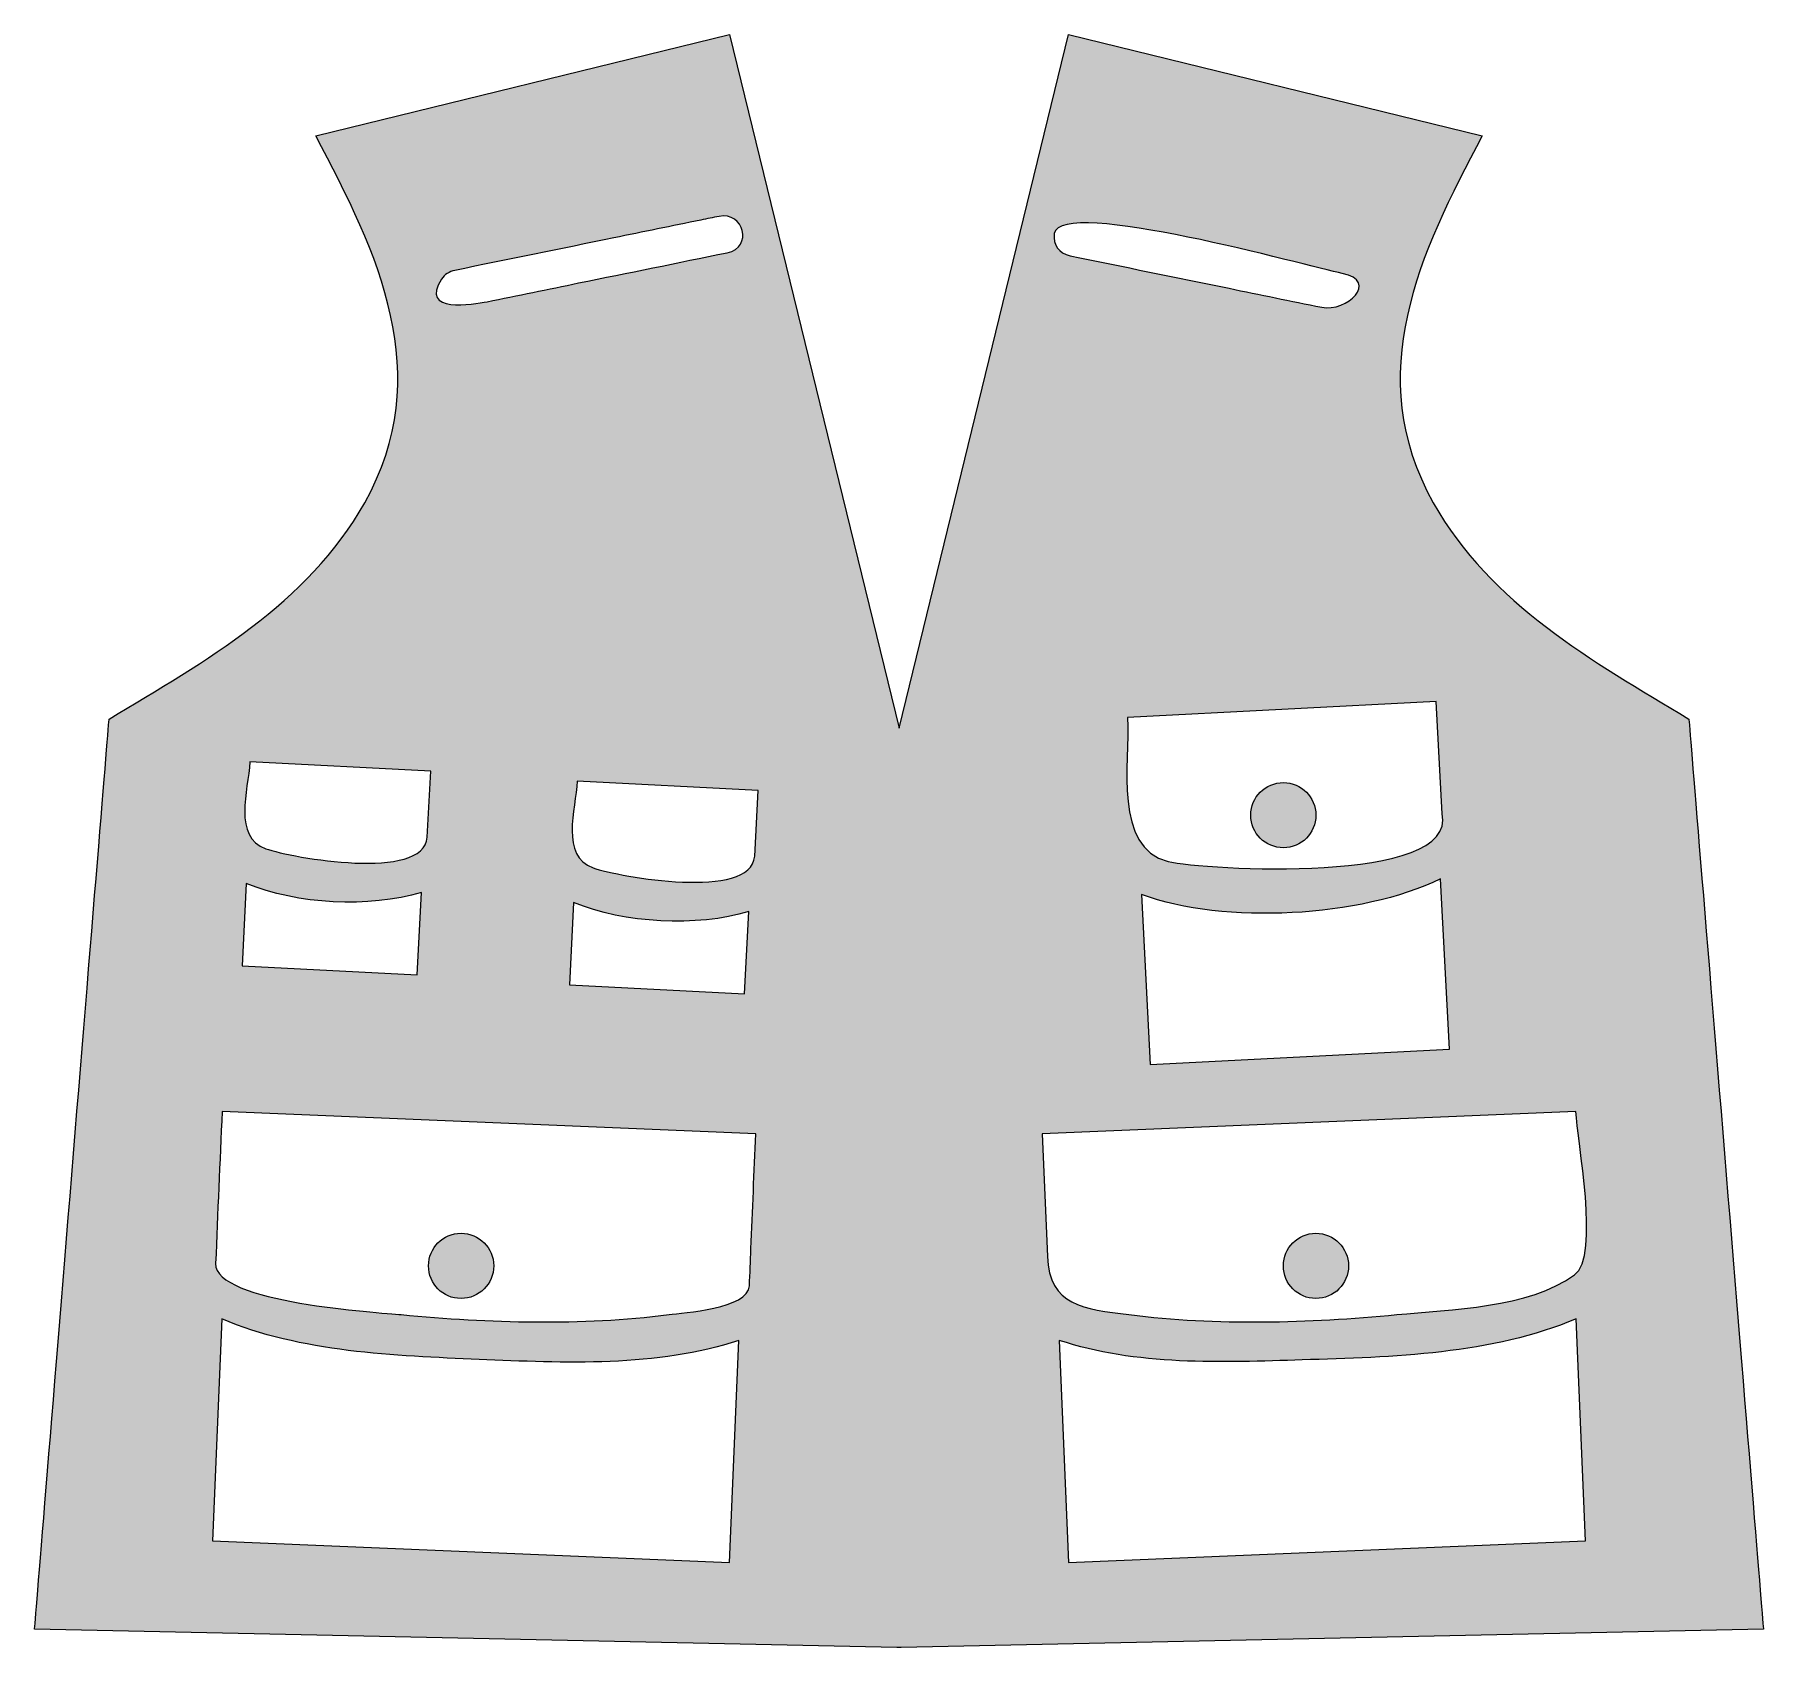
# Model space of a CAD drawing. Header units: inches. Extents: x 0 to 102, y 0 to 95.
import ezdxf

# ---------------------------------------------------------------- set-up
doc = ezdxf.new("R2010")
doc.units = ezdxf.units.IN
doc.header["$MEASUREMENT"] = 0
doc.layers.add('Layer 1', color=7, linetype='Continuous')

msp = doc.modelspace()

# ---------------------------------------------------------------- hatches: boundary and pattern name
at = {"layer": 'Layer 1', "true_color": 0x05537a}
h = msp.add_hatch(color=146, dxfattribs=at)
h.dxf.hatch_style = 2
edge = h.paths.add_edge_path()
edge.add_spline(control_points=[(82.2, 67.24), (77.98, 74.77), (81.39, 81.89), (85.08, 88.8), (85.08, 88.8), (60.77, 94.75), (60.77, 94.75), (60.77, 94.75), (50.8, 54), (50.8, 54), (50.8, 54), (40.83, 94.75), (40.83, 94.75), (40.83, 94.75), (16.52, 88.8), (16.52, 88.8), (20.21, 81.89), (23.62, 74.76), (19.4, 67.24), (16.05, 61.29), (10.04, 57.94), (4.38, 54.54), (4.37, 54.4), (0, 1.08), (0, 1.08), (0, 1.08), (50.68, 0), (50.68, 0), (50.68, 0), (50.68, 0), (50.68, 0), (50.76, 0), (50.84, 0), (50.92, 0), (50.92, 0), (50.92, 0), (50.92, 0), (50.92, 0), (101.6, 1.08), (101.6, 1.08), (101.6, 1.08), (97.23, 54.4), (97.22, 54.54), (91.56, 57.94), (85.55, 61.29), (82.2, 67.24)], knot_values=[0, 0, 0, 0, 1, 1, 1, 2, 2, 2, 3, 3, 3, 4, 4, 4, 5, 5, 5, 6, 6, 6, 7, 7, 7, 8, 8, 8, 9, 9, 9, 10, 10, 10, 11, 11, 11, 12, 12, 12, 13, 13, 13, 14, 14, 14, 15, 15, 15, 15], degree=3, periodic=1)
edge = h.paths.add_edge_path()
edge.add_spline(control_points=[(23.92, 80.39), (24.09, 80.65), (24.38, 80.84), (24.7, 80.9), (27.81, 81.54), (30.93, 82.17), (34.05, 82.81), (35.75, 83.16), (37.46, 83.51), (39.16, 83.86), (39.52, 83.93), (39.87, 84), (40.23, 84.07), (41.67, 84.37), (42.26, 82.25), (40.7, 81.94), (37.79, 81.34), (34.88, 80.75), (31.97, 80.16), (30.18, 79.79), (28.39, 79.42), (26.59, 79.06), (25.81, 78.9), (22.57, 78.35), (23.92, 80.39)], knot_values=[0, 0, 0, 0, 1, 1, 1, 2, 2, 2, 3, 3, 3, 4, 4, 4, 5, 5, 5, 6, 6, 6, 7, 7, 7, 8, 8, 8, 8], degree=3, periodic=1)
edge = h.paths.add_edge_path()
edge.add_spline(control_points=[(12.65, 52.02), (12.65, 52.02), (23.28, 51.47), (23.28, 51.47), (23.28, 51.47), (23.08, 47.6), (23.08, 47.6), (22.87, 44.99), (15.12, 46.39), (13.59, 46.92), (11.63, 47.6), (12.56, 50.35), (12.65, 52.02)], knot_values=[0, 0, 0, 0, 1, 1, 1, 2, 2, 2, 3, 3, 3, 4, 4, 4, 4], degree=3, periodic=1)
edge = h.paths.add_edge_path()
edge.add_spline(control_points=[(12.44, 44.88), (15.42, 43.65), (19.67, 43.43), (22.74, 44.35), (22.74, 44.35), (22.49, 39.52), (22.49, 39.52), (22.49, 39.52), (12.19, 40.05), (12.19, 40.05), (12.19, 40.05), (12.44, 44.88), (12.44, 44.88)], knot_values=[0, 0, 0, 0, 1, 1, 1, 2, 2, 2, 3, 3, 3, 4, 4, 4, 4], degree=3, periodic=1)
edge = h.paths.add_edge_path()
edge.add_spline(control_points=[(40.83, 4.99), (40.83, 4.99), (10.45, 6.27), (10.45, 6.27), (10.45, 6.27), (11, 19.31), (11, 19.31), (15.58, 17.33), (21.2, 17.13), (26.12, 16.92), (31.03, 16.71), (36.66, 16.44), (41.38, 18.04), (41.38, 18.04), (40.83, 4.99), (40.83, 4.99)], knot_values=[0, 0, 0, 0, 1, 1, 1, 2, 2, 2, 3, 3, 3, 4, 4, 4, 5, 5, 5, 5], degree=3, periodic=1)
edge = h.paths.add_edge_path()
edge.add_spline(control_points=[(42.1, 23.42), (42.07, 22.69), (42.04, 21.97), (42.01, 21.24), (41.95, 19.91), (38.08, 19.65), (37.29, 19.55), (32.1, 18.9), (26.75, 19.06), (21.55, 19.55), (20.29, 19.67), (10.55, 20.24), (10.64, 22.56), (10.76, 25.54), (10.89, 28.51), (11.02, 31.49), (11.02, 31.49), (42.38, 30.17), (42.38, 30.17), (42.29, 27.92), (42.19, 25.67), (42.1, 23.42)], knot_values=[0, 0, 0, 0, 1, 1, 1, 2, 2, 2, 3, 3, 3, 4, 4, 4, 5, 5, 5, 6, 6, 6, 7, 7, 7, 7], degree=3, periodic=1)
edge = h.paths.add_edge_path()
edge.add_spline(control_points=[(31.43, 38.93), (31.43, 38.93), (31.68, 43.76), (31.68, 43.76), (34.66, 42.53), (38.91, 42.31), (41.98, 43.23), (41.98, 43.23), (41.73, 38.4), (41.73, 38.4), (41.73, 38.4), (31.43, 38.93), (31.43, 38.93)], knot_values=[0, 0, 0, 0, 1, 1, 1, 2, 2, 2, 3, 3, 3, 4, 4, 4, 4], degree=3, periodic=1)
edge = h.paths.add_edge_path()
edge.add_spline(control_points=[(42.32, 46.48), (42.11, 43.87), (34.36, 45.27), (32.83, 45.8), (30.87, 46.48), (31.8, 49.23), (31.89, 50.9), (31.89, 50.9), (42.52, 50.35), (42.52, 50.35), (42.52, 50.35), (42.32, 46.48), (42.32, 46.48)], knot_values=[0, 0, 0, 0, 1, 1, 1, 2, 2, 2, 3, 3, 3, 4, 4, 4, 4], degree=3, periodic=1)
edge = h.paths.add_edge_path()
edge.add_spline(control_points=[(82.37, 55.58), (82.37, 55.58), (82.72, 48.98), (82.72, 48.98), (83.67, 44.79), (68.65, 45.67), (66.61, 46.18), (63.39, 46.98), (64.37, 51.94), (64.23, 54.64), (64.23, 54.64), (82.37, 55.58), (82.37, 55.58)], knot_values=[0, 0, 0, 0, 1, 1, 1, 2, 2, 2, 3, 3, 3, 4, 4, 4, 4], degree=3, periodic=1)
edge = h.paths.add_edge_path()
edge.add_spline(control_points=[(83.15, 35.15), (83.15, 35.15), (65.57, 34.24), (65.57, 34.24), (65.57, 34.24), (65.05, 44.23), (65.05, 44.23), (69.93, 42.45), (77.92, 42.87), (82.63, 45.15), (82.63, 45.15), (83.15, 35.15), (83.15, 35.15)], knot_values=[0, 0, 0, 0, 1, 1, 1, 2, 2, 2, 3, 3, 3, 4, 4, 4, 4], degree=3, periodic=1)
edge = h.paths.add_edge_path()
edge.add_spline(control_points=[(59.91, 83.06), (60.35, 85.23), (74.79, 81.14), (76.85, 80.72), (79.05, 80.27), (77.12, 78.43), (75.64, 78.73), (73.82, 79.1), (72.01, 79.47), (70.2, 79.85), (67.08, 80.48), (63.97, 81.12), (60.85, 81.76), (60.18, 81.93), (59.87, 82.37), (59.91, 83.06)], knot_values=[0, 0, 0, 0, 1, 1, 1, 2, 2, 2, 3, 3, 3, 4, 4, 4, 5, 5, 5, 5], degree=3, periodic=1)
edge = h.paths.add_edge_path()
edge.add_spline(control_points=[(60.77, 4.99), (60.77, 4.99), (60.22, 18.04), (60.22, 18.04), (64.65, 16.54), (69.88, 16.74), (74.5, 16.89), (79.72, 17.05), (85.73, 17.21), (90.6, 19.31), (90.6, 19.31), (91.15, 6.27), (91.15, 6.27), (91.15, 6.27), (60.77, 4.99), (60.77, 4.99)], knot_values=[0, 0, 0, 0, 1, 1, 1, 2, 2, 2, 3, 3, 3, 4, 4, 4, 5, 5, 5, 5], degree=3, periodic=1)
edge = h.paths.add_edge_path()
edge.add_spline(control_points=[(90.5, 21.88), (87.82, 19.94), (83.18, 19.85), (80.05, 19.55), (74.85, 19.06), (69.5, 18.9), (64.31, 19.55), (61.64, 19.88), (59.64, 20.07), (59.52, 22.96), (59.42, 25.36), (59.32, 27.76), (59.22, 30.17), (59.22, 30.17), (90.58, 31.49), (90.58, 31.49), (90.65, 29.79), (92.02, 22.99), (90.5, 21.88)], knot_values=[0, 0, 0, 0, 1, 1, 1, 2, 2, 2, 3, 3, 3, 4, 4, 4, 5, 5, 5, 6, 6, 6, 6], degree=3, periodic=1)
h = msp.add_hatch(color=146, dxfattribs=at)
h.dxf.hatch_style = 2
edge = h.paths.add_edge_path()
edge.add_spline(control_points=[(73.39, 46.98), (74.44, 46.98), (75.3, 47.83), (75.3, 48.89), (75.3, 49.95), (74.44, 50.81), (73.39, 50.81), (72.33, 50.81), (71.47, 49.95), (71.47, 48.89), (71.47, 47.83), (72.33, 46.98), (73.39, 46.98)], knot_values=[0, 0, 0, 0, 1, 1, 1, 2, 2, 2, 3, 3, 3, 4, 4, 4, 4], degree=3, periodic=1)
h = msp.add_hatch(color=146, dxfattribs=at)
h.dxf.hatch_style = 2
edge = h.paths.add_edge_path()
edge.add_spline(control_points=[(25.06, 20.5), (26.12, 20.5), (26.98, 21.36), (26.98, 22.42), (26.98, 23.47), (26.12, 24.33), (25.06, 24.33), (24, 24.33), (23.15, 23.47), (23.15, 22.42), (23.15, 21.36), (24, 20.5), (25.06, 20.5)], knot_values=[0, 0, 0, 0, 1, 1, 1, 2, 2, 2, 3, 3, 3, 4, 4, 4, 4], degree=3, periodic=1)
h = msp.add_hatch(color=146, dxfattribs=at)
h.dxf.hatch_style = 2
edge = h.paths.add_edge_path()
edge.add_spline(control_points=[(75.3, 24.33), (74.24, 24.33), (73.39, 23.47), (73.39, 22.42), (73.39, 21.36), (74.24, 20.5), (75.3, 20.5), (76.36, 20.5), (77.22, 21.36), (77.22, 22.42), (77.22, 23.47), (76.36, 24.33), (75.3, 24.33)], knot_values=[0, 0, 0, 0, 1, 1, 1, 2, 2, 2, 3, 3, 3, 4, 4, 4, 4], degree=3, periodic=1)

# ---------------------------------------------------------------- linework, layer by layer
at = {"layer": 'Layer 1', "lineweight": 0}
for points, knots in [([(82.2, 67.24), (77.98, 74.77), (81.39, 81.89), (85.08, 88.8), (85.08, 88.8), (60.77, 94.75), (60.77, 94.75), (60.77, 94.75), (50.8, 54), (50.8, 54), (50.8, 54), (40.83, 94.75), (40.83, 94.75), (40.83, 94.75), (16.52, 88.8), (16.52, 88.8), (20.21, 81.89), (23.62, 74.76), (19.4, 67.24), (16.05, 61.29), (10.04, 57.94), (4.38, 54.54), (4.37, 54.4), (0, 1.08), (0, 1.08), (0, 1.08), (50.68, 0), (50.68, 0), (50.68, 0), (50.68, 0), (50.68, 0), (50.76, 0), (50.84, 0), (50.92, 0), (50.92, 0), (50.92, 0), (50.92, 0), (50.92, 0), (101.6, 1.08), (101.6, 1.08), (101.6, 1.08), (97.23, 54.4), (97.22, 54.54), (91.56, 57.94), (85.55, 61.29), (82.2, 67.24)], [0, 0, 0, 0, 1, 1, 1, 2, 2, 2, 3, 3, 3, 4, 4, 4, 5, 5, 5, 6, 6, 6, 7, 7, 7, 8, 8, 8, 9, 9, 9, 10, 10, 10, 11, 11, 11, 12, 12, 12, 13, 13, 13, 14, 14, 14, 15, 15, 15, 15]), ([(23.92, 80.39), (24.09, 80.65), (24.38, 80.84), (24.7, 80.9), (27.81, 81.54), (30.93, 82.17), (34.05, 82.81), (35.75, 83.16), (37.46, 83.51), (39.16, 83.86), (39.52, 83.93), (39.87, 84), (40.23, 84.07), (41.67, 84.37), (42.26, 82.25), (40.7, 81.94), (37.79, 81.34), (34.88, 80.75), (31.97, 80.16), (30.18, 79.79), (28.39, 79.42), (26.59, 79.06), (25.81, 78.9), (22.57, 78.35), (23.92, 80.39)], [0, 0, 0, 0, 1, 1, 1, 2, 2, 2, 3, 3, 3, 4, 4, 4, 5, 5, 5, 6, 6, 6, 7, 7, 7, 8, 8, 8, 8]), ([(59.91, 83.06), (60.35, 85.23), (74.79, 81.14), (76.85, 80.72), (79.05, 80.27), (77.12, 78.43), (75.64, 78.73), (73.82, 79.1), (72.01, 79.47), (70.2, 79.85), (67.08, 80.48), (63.97, 81.12), (60.85, 81.76), (60.18, 81.93), (59.87, 82.37), (59.91, 83.06)], [0, 0, 0, 0, 1, 1, 1, 2, 2, 2, 3, 3, 3, 4, 4, 4, 5, 5, 5, 5]), ([(82.37, 55.58), (82.37, 55.58), (82.72, 48.98), (82.72, 48.98), (83.67, 44.79), (68.65, 45.67), (66.61, 46.18), (63.39, 46.98), (64.37, 51.94), (64.23, 54.64), (64.23, 54.64), (82.37, 55.58), (82.37, 55.58)], [0, 0, 0, 0, 1, 1, 1, 2, 2, 2, 3, 3, 3, 4, 4, 4, 4]), ([(12.65, 52.02), (12.65, 52.02), (23.28, 51.47), (23.28, 51.47), (23.28, 51.47), (23.08, 47.6), (23.08, 47.6), (22.87, 44.99), (15.12, 46.39), (13.59, 46.92), (11.63, 47.6), (12.56, 50.35), (12.65, 52.02)], [0, 0, 0, 0, 1, 1, 1, 2, 2, 2, 3, 3, 3, 4, 4, 4, 4]), ([(42.32, 46.48), (42.11, 43.87), (34.36, 45.27), (32.83, 45.8), (30.87, 46.48), (31.8, 49.23), (31.89, 50.9), (31.89, 50.9), (42.52, 50.35), (42.52, 50.35), (42.52, 50.35), (42.32, 46.48), (42.32, 46.48)], [0, 0, 0, 0, 1, 1, 1, 2, 2, 2, 3, 3, 3, 4, 4, 4, 4]), ([(73.39, 46.98), (74.44, 46.98), (75.3, 47.83), (75.3, 48.89), (75.3, 49.95), (74.44, 50.81), (73.39, 50.81), (72.33, 50.81), (71.47, 49.95), (71.47, 48.89), (71.47, 47.83), (72.33, 46.98), (73.39, 46.98)], [0, 0, 0, 0, 1, 1, 1, 2, 2, 2, 3, 3, 3, 4, 4, 4, 4]), ([(12.44, 44.88), (15.42, 43.65), (19.67, 43.43), (22.74, 44.35), (22.74, 44.35), (22.49, 39.52), (22.49, 39.52), (22.49, 39.52), (12.19, 40.05), (12.19, 40.05), (12.19, 40.05), (12.44, 44.88), (12.44, 44.88)], [0, 0, 0, 0, 1, 1, 1, 2, 2, 2, 3, 3, 3, 4, 4, 4, 4]), ([(83.15, 35.15), (83.15, 35.15), (65.57, 34.24), (65.57, 34.24), (65.57, 34.24), (65.05, 44.23), (65.05, 44.23), (69.93, 42.45), (77.92, 42.87), (82.63, 45.15), (82.63, 45.15), (83.15, 35.15), (83.15, 35.15)], [0, 0, 0, 0, 1, 1, 1, 2, 2, 2, 3, 3, 3, 4, 4, 4, 4]), ([(31.43, 38.93), (31.43, 38.93), (31.68, 43.76), (31.68, 43.76), (34.66, 42.53), (38.91, 42.31), (41.98, 43.23), (41.98, 43.23), (41.73, 38.4), (41.73, 38.4), (41.73, 38.4), (31.43, 38.93), (31.43, 38.93)], [0, 0, 0, 0, 1, 1, 1, 2, 2, 2, 3, 3, 3, 4, 4, 4, 4]), ([(42.1, 23.42), (42.07, 22.69), (42.04, 21.97), (42.01, 21.24), (41.95, 19.91), (38.08, 19.65), (37.29, 19.55), (32.1, 18.9), (26.75, 19.06), (21.55, 19.55), (20.29, 19.67), (10.55, 20.24), (10.64, 22.56), (10.76, 25.54), (10.89, 28.51), (11.02, 31.49), (11.02, 31.49), (42.38, 30.17), (42.38, 30.17), (42.29, 27.92), (42.19, 25.67), (42.1, 23.42)], [0, 0, 0, 0, 1, 1, 1, 2, 2, 2, 3, 3, 3, 4, 4, 4, 5, 5, 5, 6, 6, 6, 7, 7, 7, 7]), ([(90.5, 21.88), (87.82, 19.94), (83.18, 19.85), (80.05, 19.55), (74.85, 19.06), (69.5, 18.9), (64.31, 19.55), (61.64, 19.88), (59.64, 20.07), (59.52, 22.96), (59.42, 25.36), (59.32, 27.76), (59.22, 30.17), (59.22, 30.17), (90.58, 31.49), (90.58, 31.49), (90.65, 29.79), (92.02, 22.99), (90.5, 21.88)], [0, 0, 0, 0, 1, 1, 1, 2, 2, 2, 3, 3, 3, 4, 4, 4, 5, 5, 5, 6, 6, 6, 6]), ([(25.06, 20.5), (26.12, 20.5), (26.98, 21.36), (26.98, 22.42), (26.98, 23.47), (26.12, 24.33), (25.06, 24.33), (24, 24.33), (23.15, 23.47), (23.15, 22.42), (23.15, 21.36), (24, 20.5), (25.06, 20.5)], [0, 0, 0, 0, 1, 1, 1, 2, 2, 2, 3, 3, 3, 4, 4, 4, 4]), ([(75.3, 24.33), (74.24, 24.33), (73.39, 23.47), (73.39, 22.42), (73.39, 21.36), (74.24, 20.5), (75.3, 20.5), (76.36, 20.5), (77.22, 21.36), (77.22, 22.42), (77.22, 23.47), (76.36, 24.33), (75.3, 24.33)], [0, 0, 0, 0, 1, 1, 1, 2, 2, 2, 3, 3, 3, 4, 4, 4, 4]), ([(40.83, 4.99), (40.83, 4.99), (10.45, 6.27), (10.45, 6.27), (10.45, 6.27), (11, 19.31), (11, 19.31), (15.58, 17.33), (21.2, 17.13), (26.12, 16.92), (31.03, 16.71), (36.66, 16.44), (41.38, 18.04), (41.38, 18.04), (40.83, 4.99), (40.83, 4.99)], [0, 0, 0, 0, 1, 1, 1, 2, 2, 2, 3, 3, 3, 4, 4, 4, 5, 5, 5, 5]), ([(60.77, 4.99), (60.77, 4.99), (60.22, 18.04), (60.22, 18.04), (64.65, 16.54), (69.88, 16.74), (74.5, 16.89), (79.72, 17.05), (85.73, 17.21), (90.6, 19.31), (90.6, 19.31), (91.15, 6.27), (91.15, 6.27), (91.15, 6.27), (60.77, 4.99), (60.77, 4.99)], [0, 0, 0, 0, 1, 1, 1, 2, 2, 2, 3, 3, 3, 4, 4, 4, 5, 5, 5, 5])]:
    msp.add_open_spline(points, degree=3, knots=knots, dxfattribs=at)

doc.saveas('drawing.dxf')
